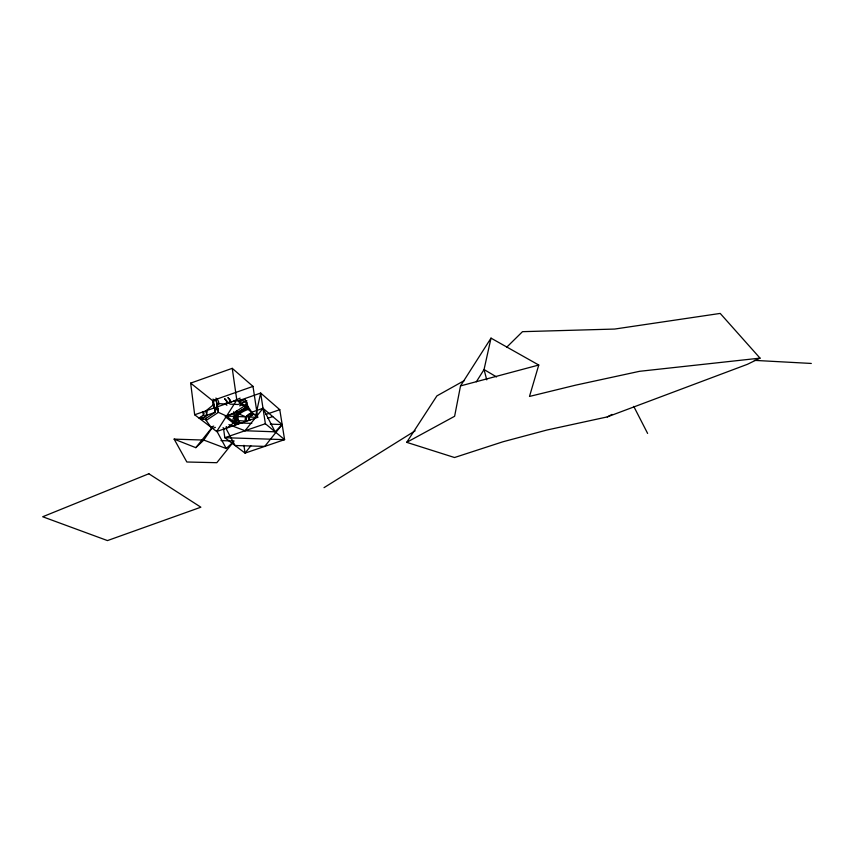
<?xml version="1.0" encoding="UTF-8"?>
<svg xmlns="http://www.w3.org/2000/svg" width="854" height="854" viewBox="0 0 854 854"><rect width="100%" height="100%" fill="white"/><g stroke="black" fill="none" stroke-linecap="round" stroke-linejoin="round"><path stroke-width="1.28" d="M760.028 358.136L639.55 371.309L575.596 385.165L529.491 396.437L538.757 365.032L491.018 338.131L460.519 385.912L454.616 416.282L406.707 442.34L454.52 457.52L502.942 441.774L547.03 430L607.279 416.912L747.474 364.284L760.028 358.136L720.21 313.418L614.656 329.057L522.488 331.672L506.55 347.375M255.549 416.496L260.662 393.053L279.781 409.674L284.585 439.65L245.055 453.1L224.805 437.696L223.577 428.761M491.018 338.131L484.047 369.547L476.34 381.781M226.161 404.081L226.588 400.996L224.623 398.69L226.289 400.345A24.339 11.326 -7.2 0 1 227.634 403.579M228.979 403.494L229.758 399.96L227.89 397.548L229.545 399.202A24.339 11.348 -7.3 0 1 230.868 402.447M216.681 431.526L236.804 400.046L232.235 368.341L190.655 383.126L194.669 414.777L216.681 431.526L257.684 417.36L253.008 386.392L232.235 368.341M406.707 442.34L436.896 395.893L464.501 380.468M233.366 442.052L216.809 462.697L186.845 462.003L174.141 439.127L195.822 447.667L203.807 440.066L212.347 427.48M250.852 445.841L245.055 453.1L243.924 445.286M228.893 424.641L245.023 430.736L263.011 408.308L282.172 424.577L264.751 446.396L235.074 445.51L225.787 428.089M195.822 447.667L212.144 427.406M245.023 430.736L275.127 431.814L282.172 424.577L270.27 424.118M203.807 440.066L226.225 448.531L233.313 441.86M213.233 400.75L213.735 404.497L205.974 410.827L206.924 415.279L200.743 419.399L204.64 419.293L215.272 412.215L213.233 400.75L216.137 399.725L218.378 412.343L226.556 416.079L237.113 424.47A23.207 10.59 -8.5 0 1 247.404 408.831L226.556 416.079L257.684 417.36L236.804 400.046L194.669 414.777M238.052 420.606L236.473 410.689L236.793 413.122L247.628 406.024L252.176 412.792A12.522 5.711 -8.5 0 0 246.571 421.203L238.052 420.606L237.519 416.944L234.69 417.926L235.213 421.588L227.687 427.726L226.203 426.573M207.543 412.044L205.974 410.827L207.042 415.29L203.433 415.14L199.014 418.086L201.939 417.062M214.546 410.849L217.877 408.639L214.77 408.5M213.756 426.114L210.874 427.107L206.166 420.456L218.378 412.343L216.137 399.725M240.454 404.518L245.632 401.113L247.073 402.319L248.13 409.429A21.596 9.853 -8.5 0 0 238.533 423.979M207.042 415.29L200.743 419.399L203.658 418.385M236.793 413.122L245.899 416.88L252.176 412.792L249.261 413.806M253.766 414.105L249.283 417.008L249.742 420.104A8.935 4.078 -8.5 0 1 253.766 414.105L250.852 415.119M252.176 412.792L245.781 416.869L246.571 421.203L245.119 420.029M324.018 487.655L415.14 430.822M233.323 401.305L240.145 398.135M607.279 416.912L611.998 414.414M226.556 416.079L233.729 412.994L246.176 404.817L242.568 404.817L239.611 405.853M239.141 400.494L241.789 399.501M206.924 415.279L215.272 412.215L213.735 404.497M190.655 383.126L212.529 400.611L253.008 386.392M238.127 400.932L260.662 393.053L265.38 423.733L284.585 439.65L224.805 437.696L265.38 423.733M240.924 403.462L237.956 404.497L230.164 404.145L228.637 402.896M234.028 418.353L237.807 417.04M251.674 412.236L263.011 408.308L275.127 431.814M212.55 428.377L215.421 427.384M265.925 414.468L279.781 409.674M267.761 418.279L272.736 416.56M460.519 385.912L538.757 365.032M174.141 439.127L204.17 440.077M220.983 440.6L234.199 441.027M233.259 422.698L251.77 423.403M754.36 360.367L811.3 363.452M216.649 403.472L225.371 404.038L226.908 405.287M496.548 376.934L484.047 369.547L486.748 379.859M204.309 413.176L202.74 411.959L203.433 415.14M223.043 427.662L224.538 428.815M225.114 416.581L235.693 424.961A24.809 11.315 -8.5 0 1 246.678 408.233L245.632 401.113M234.69 418.332L240.732 423.168M248.3 418.93L249.742 420.104M216.884 431.163L226.225 448.531M633.753 406.387L647.61 433.416M233.633 411.767L235.213 421.588M245.899 416.88L246.571 421.203M212.529 400.611L213.222 405.767M205.835 417.99L206.166 420.456M215.913 398.049A25.503 11.881 -6.9 0 1 218.624 404.721M213.009 399.074A22.204 10.344 -6.9 0 1 214.802 401.081M240.433 403.696A21.521 9.949 -8.4 0 1 246.827 400.665M239.312 402.159A24.723 11.422 -8.4 0 1 245.386 399.448M148.842 473.756L42.7 516.755L107.465 540.582L200.871 507.201L148.842 473.756"/></g></svg>
